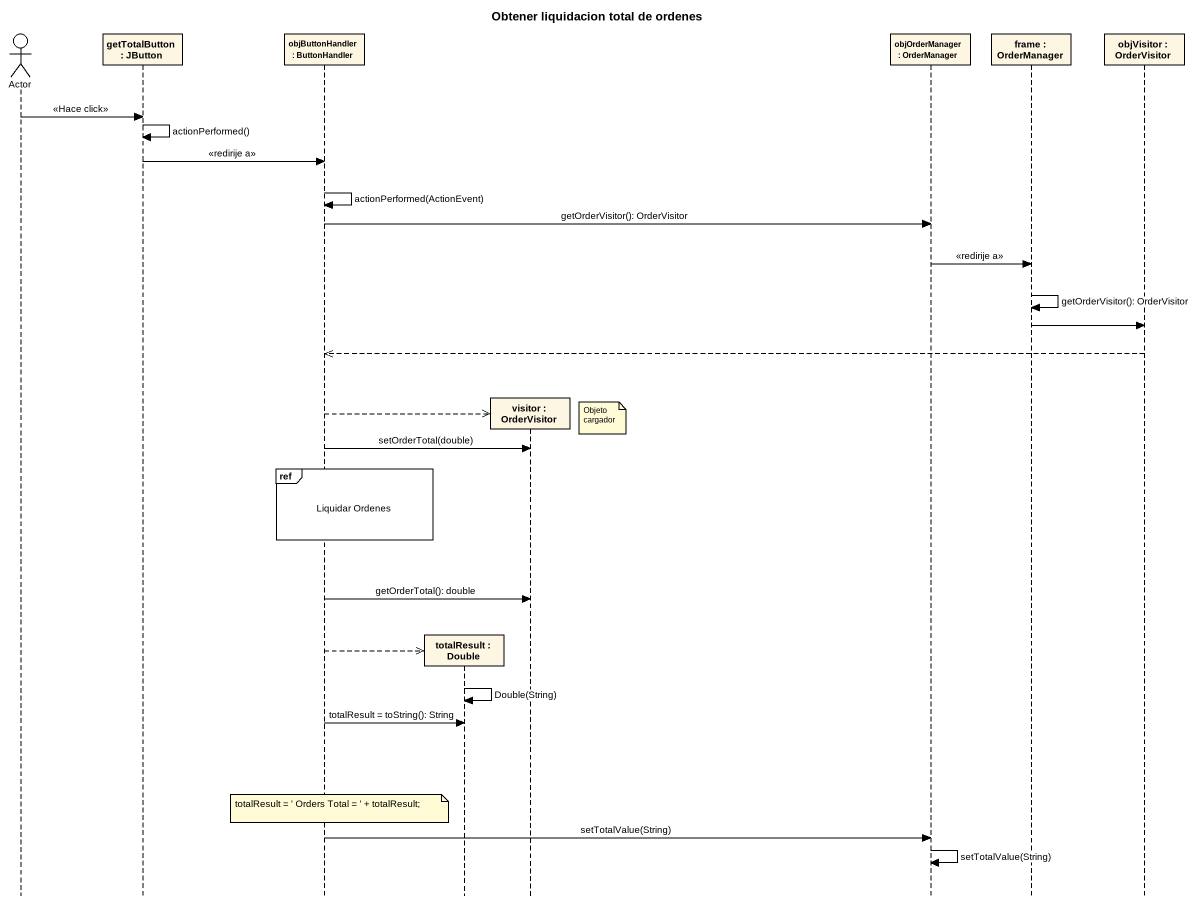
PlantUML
@startuml
title Obtener liquidacion total de ordenes
hide footbox
actor "Actor" as Actor_
participant "getTotalButton : JButton" as getTotalButton
participant "objButtonHandler : ButtonHandler" as objButtonHandler
participant "totalResult : Double" as totalResult
participant "visitor : OrderVisitor" as visitor
participant "objOrderManager : OrderManager" as objOrderManager
participant "frame : OrderManager" as frame_
participant "objVisitor : OrderVisitor" as objVisitor

Actor_ -> getTotalButton : <<Hace click>>
getTotalButton -> getTotalButton : actionPerformed()
getTotalButton -> objButtonHandler : <<redirije a>>
objButtonHandler -> objButtonHandler : actionPerformed(ActionEvent)
objButtonHandler -> objOrderManager : getOrderVisitor(): OrderVisitor
objOrderManager -> frame_ : <<redirije a>>
frame_ -> frame_ : getOrderVisitor(): OrderVisitor
frame_ -> objVisitor
objVisitor -->> objButtonHandler
objButtonHandler -->> visitor **
note right of visitor
  Objeto
  cargador
end note
objButtonHandler -> visitor : setOrderTotal(double)
ref over objButtonHandler : Liquidar Ordenes
objButtonHandler -> visitor : getOrderTotal(): double
objButtonHandler -->> totalResult **
totalResult -> totalResult : Double(String)
objButtonHandler -> totalResult : totalResult = toString(): String
note over objButtonHandler : totalResult = ' Orders Total = ' + totalResult;
objButtonHandler -> objOrderManager : setTotalValue(String)
objOrderManager -> objOrderManager : setTotalValue(String)
@enduml
